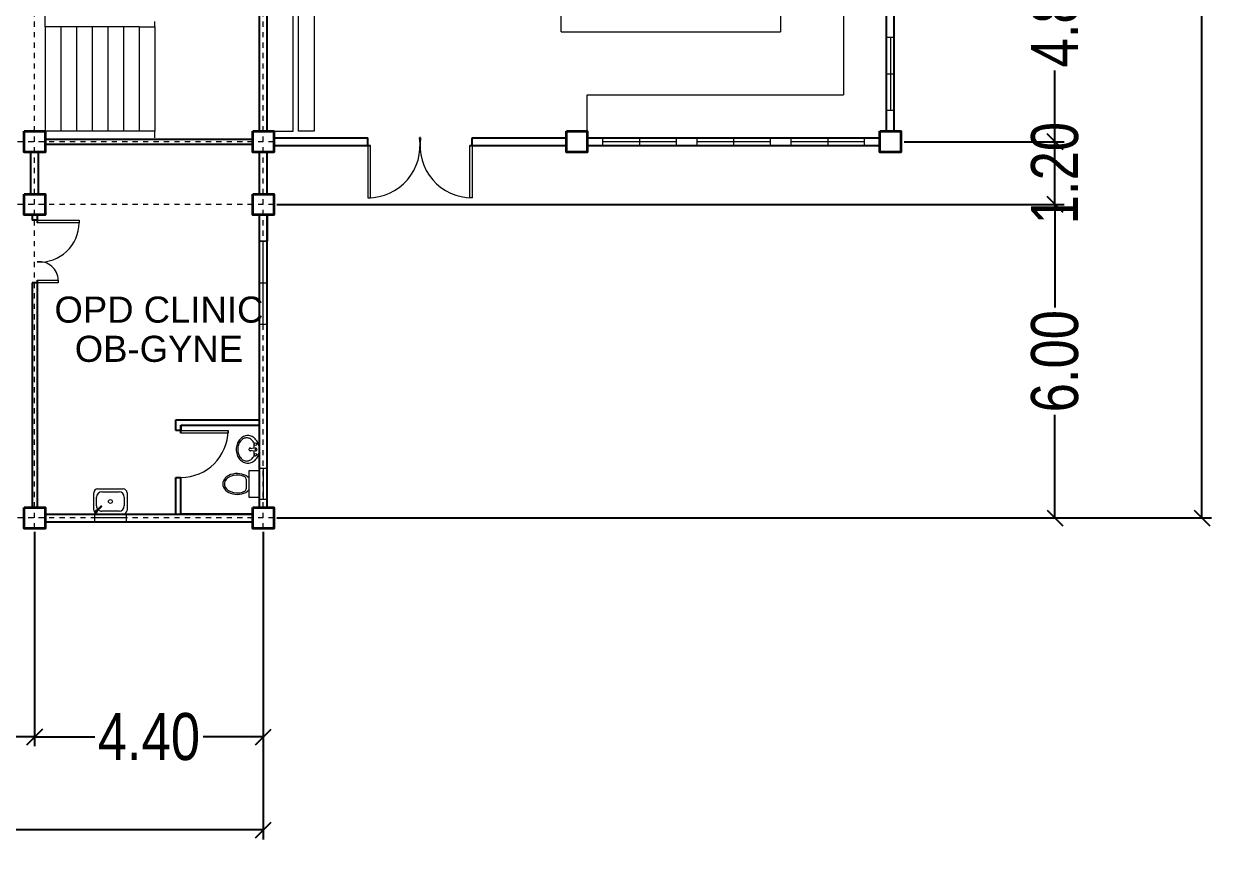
# Model space of a CAD drawing. Header units: millimetres. Extents: x 63005 to 126950, y 36019 to 74749.
# Drawn here: x 63105.57 to 63128.7, y 36294.28 to 36310.3 of the extents above; entities that cross this region are included whole.
import ezdxf

# ---------------------------------------------------------------- set-up
doc = ezdxf.new("R2010")
doc.units = ezdxf.units.MM
doc.header["$LTSCALE"] = 0.04
doc.linetypes.add('PHANTOM', pattern=[2.5, 1.25, -0.25, 0.25, -0.25, 0.25, -0.25])
doc.styles.get("Standard").update_dxf_attribs({"font": 'arial.ttf', "width": 0.8})
doc.styles.add('SWISSLT175', font='swissl.ttf', dxfattribs={"height": 0.175})
doc.dimstyles.new('dimension', dxfattribs={"dimtxt": 0.9, "dimasz": 0.3, "dimexe": 0.18, "dimexo": 0.0625, "dimgap": 0.09, "dimtad": 0, "dimzin": 0, "dimdsep": 46, "dimtxsty": 'Standard', "dimblk": 'OBLIQUE', "dimcen": 0.09, "dimclrd": 256, "dimclre": 256, "dimclrt": 256, "dimadec": 0, "dimazin": 0, "dimtfac": 1, "dimtofl": 0, "dimtmove": 0, "dimatfit": 3, "dimldrblk": 'OBLIQUE', "dimfxl": 1, "dimtolj": 1, "dimtzin": 0, "dimarcsym": 0})

# ---------------------------------------------------------------- blocks, each defined once
blk = doc.blocks.new('_Oblique')
at = {"color": 0, "linetype": 'ByBlock', "lineweight": -2}
blk.add_line((-0.5, -0.5), (0.5, 0.5), dxfattribs=at)
blk = doc.blocks.new('*D95')
at = {"lineweight": -2, "transparency": 16777216}
for p, q in [((63122.41, 36312.848), (63125.476, 36312.848)), ((63125.296, 36312.848), (63125.296, 36311.486)), ((63125.296, 36308.048), (63125.296, 36309.409)), ((63122.41, 36308.048), (63125.476, 36308.048))]:
    blk.add_line(p, q, dxfattribs=at)
at = {"layer": 'Defpoints', "color": 0, "lineweight": 25, "transparency": 16777216}
for p in [(63122.348, 36312.848), (63122.348, 36308.048), (63125.296, 36308.048)]:
    blk.add_point(p, dxfattribs=at)
at = {"lineweight": -2, "transparency": 16777216, "xscale": 0.3, "yscale": 0.3, "zscale": 0.3}
for p, rotation in [((63125.296, 36312.848), 90), ((63125.296, 36308.048), 270)]:
    blk.add_blockref('_Oblique', p, dxfattribs=dict(at, rotation=rotation))
at = {"lineweight": 5, "transparency": 16777216, "insert": (63125.296, 36310.448), "char_height": 0.9, "attachment_point": 5, "rotation": 90}
blk.add_mtext('\\A1;4.80', dxfattribs=at)
blk = doc.blocks.new('*D96')
at = {"lineweight": -2, "transparency": 16777216}
for p, q in [((63122.473, 36308.048), (63125.476, 36308.048)), ((63125.296, 36306.846), (63125.296, 36308.048)), ((63110.41, 36306.846), (63125.476, 36306.846))]:
    blk.add_line(p, q, dxfattribs=at)
at = {"layer": 'Defpoints', "color": 0, "lineweight": 25, "transparency": 16777216}
for p in [(63122.41, 36308.048), (63125.296, 36308.048), (63110.348, 36306.846)]:
    blk.add_point(p, dxfattribs=at)
at = {"lineweight": -2, "transparency": 16777216, "xscale": 0.3, "yscale": 0.3, "zscale": 0.3}
for p, rotation in [((63125.296, 36308.048), 90), ((63125.296, 36306.846), 270)]:
    blk.add_blockref('_Oblique', p, dxfattribs=dict(at, rotation=rotation))
at = {"lineweight": 5, "transparency": 16777216, "insert": (63125.296, 36307.447), "char_height": 0.9, "attachment_point": 5, "rotation": 90}
blk.add_mtext('\\A1;1.20', dxfattribs=at)
blk = doc.blocks.new('*D97')
at = {"lineweight": -2, "transparency": 16777216}
for p, q in [((63110.41, 36306.846), (63125.476, 36306.846)), ((63125.296, 36306.846), (63125.296, 36304.872)), ((63125.296, 36300.846), (63125.296, 36302.82)), ((63110.41, 36300.846), (63125.476, 36300.846))]:
    blk.add_line(p, q, dxfattribs=at)
at = {"layer": 'Defpoints', "color": 0, "lineweight": 25, "transparency": 16777216}
for p in [(63110.348, 36306.846), (63110.348, 36300.846), (63125.296, 36300.846)]:
    blk.add_point(p, dxfattribs=at)
at = {"lineweight": -2, "transparency": 16777216, "xscale": 0.3, "yscale": 0.3, "zscale": 0.3}
for p, rotation in [((63125.296, 36306.846), 90), ((63125.296, 36300.846), 270)]:
    blk.add_blockref('_Oblique', p, dxfattribs=dict(at, rotation=rotation))
at = {"lineweight": 5, "transparency": 16777216, "insert": (63125.296, 36303.846), "char_height": 0.9, "attachment_point": 5, "rotation": 90}
blk.add_mtext('\\A1;6.00', dxfattribs=at)
blk = doc.blocks.new('*D98')
at = {"lineweight": -2, "transparency": 16777216}
for p, q in [((63110.41, 36341.624), (63128.29, 36341.624)), ((63128.11, 36341.624), (63128.11, 36322.553)), ((63128.11, 36300.846), (63128.11, 36319.917)), ((63110.41, 36300.846), (63128.29, 36300.846))]:
    blk.add_line(p, q, dxfattribs=at)
at = {"layer": 'Defpoints', "color": 0, "lineweight": 25, "transparency": 16777216}
for p in [(63110.348, 36341.624), (63110.348, 36300.846), (63128.11, 36300.846)]:
    blk.add_point(p, dxfattribs=at)
at = {"lineweight": -2, "transparency": 16777216, "xscale": 0.3, "yscale": 0.3, "zscale": 0.3}
for p, rotation in [((63128.11, 36341.624), 90), ((63128.11, 36300.846), 270)]:
    blk.add_blockref('_Oblique', p, dxfattribs=dict(at, rotation=rotation))
at = {"lineweight": 5, "transparency": 16777216, "insert": (63128.11, 36321.235), "char_height": 0.9, "attachment_point": 5, "rotation": 90}
blk.add_mtext('\\A1;40.80', dxfattribs=at)
blk = doc.blocks.new('*D119')
at = {"lineweight": -2, "transparency": 16777216}
for p, q in [((63102.348, 36300.583), (63102.348, 36296.475)), ((63105.773, 36300.583), (63105.773, 36296.475)), ((63102.348, 36296.655), (63103.037, 36296.655)), ((63105.773, 36296.655), (63105.084, 36296.655))]:
    blk.add_line(p, q, dxfattribs=at)
at = {"layer": 'Defpoints', "color": 0, "lineweight": 25, "transparency": 16777216}
for p in [(63102.348, 36300.646), (63105.773, 36300.646), (63105.773, 36296.655)]:
    blk.add_point(p, dxfattribs=at)
at = {"lineweight": -2, "transparency": 16777216, "xscale": 0.3, "yscale": 0.3, "zscale": 0.3, "rotation": 180}
blk.add_blockref('_Oblique', (63102.348, 36296.655), dxfattribs=at)
at = {"lineweight": -2, "transparency": 16777216, "xscale": 0.3, "yscale": 0.3, "zscale": 0.3}
blk.add_blockref('_Oblique', (63105.773, 36296.655), dxfattribs=at)
at = {"lineweight": 5, "transparency": 16777216, "insert": (63104.06, 36296.655), "char_height": 0.9, "attachment_point": 5}
blk.add_mtext('\\A1;3.20', dxfattribs=at)
blk = doc.blocks.new('*D120')
at = {"lineweight": -2, "transparency": 16777216}
for p, q in [((63105.773, 36300.583), (63105.773, 36296.475)), ((63110.148, 36300.583), (63110.148, 36296.475)), ((63105.773, 36296.655), (63106.922, 36296.655)), ((63110.148, 36296.655), (63108.999, 36296.655))]:
    blk.add_line(p, q, dxfattribs=at)
at = {"layer": 'Defpoints', "color": 0, "lineweight": 25, "transparency": 16777216}
for p in [(63105.773, 36300.646), (63110.148, 36300.646), (63110.148, 36296.655)]:
    blk.add_point(p, dxfattribs=at)
at = {"lineweight": -2, "transparency": 16777216, "xscale": 0.3, "yscale": 0.3, "zscale": 0.3, "rotation": 180}
blk.add_blockref('_Oblique', (63105.773, 36296.655), dxfattribs=at)
at = {"lineweight": -2, "transparency": 16777216, "xscale": 0.3, "yscale": 0.3, "zscale": 0.3}
blk.add_blockref('_Oblique', (63110.148, 36296.655), dxfattribs=at)
at = {"lineweight": 5, "transparency": 16777216, "insert": (63107.96, 36296.655), "char_height": 0.9, "attachment_point": 5}
blk.add_mtext('\\A1;4.40', dxfattribs=at)
blk = doc.blocks.new('*D121')
at = {"lineweight": -2, "transparency": 16777216}
for p, q in [((63063.173, 36300.583), (63063.173, 36294.693)), ((63110.148, 36300.583), (63110.148, 36294.693)), ((63063.173, 36294.873), (63085.338, 36294.873)), ((63110.148, 36294.873), (63087.982, 36294.873))]:
    blk.add_line(p, q, dxfattribs=at)
at = {"layer": 'Defpoints', "color": 0, "lineweight": 25, "transparency": 16777216}
for p in [(63063.173, 36300.646), (63110.148, 36300.646), (63110.148, 36294.873)]:
    blk.add_point(p, dxfattribs=at)
at = {"lineweight": -2, "transparency": 16777216, "xscale": 0.3, "yscale": 0.3, "zscale": 0.3, "rotation": 180}
blk.add_blockref('_Oblique', (63063.173, 36294.873), dxfattribs=at)
at = {"lineweight": -2, "transparency": 16777216, "xscale": 0.3, "yscale": 0.3, "zscale": 0.3}
blk.add_blockref('_Oblique', (63110.148, 36294.873), dxfattribs=at)
at = {"lineweight": 5, "transparency": 16777216, "insert": (63086.66, 36294.873), "char_height": 0.9, "attachment_point": 5}
blk.add_mtext('\\A1;46.75', dxfattribs=at)

msp = doc.modelspace()

# ---------------------------------------------------------------- linework, layer by layer
at = {"color": 0, "linetype": 'PHANTOM', "lineweight": 5, "transparency": 33554495}
for p, q in [((63105.773, 36300.646), (63105.773, 36348.821)), ((63110.148, 36300.646), (63110.148, 36348.821)), ((63110.348, 36308.048), (63040.974, 36308.045)), ((63110.348, 36306.846), (63044.973, 36306.843)), ((63110.348, 36300.846), (63040.973, 36300.843))]:
    msp.add_line(p, q, dxfattribs=at)
at = {"color": 0, "lineweight": 9}
for p, q in [((63120.048, 36313.948), (63120.048, 36310.148)), ((63105.973, 36310.248), (63105.973, 36312.648)), ((63110.723, 36308.248), (63110.723, 36312.648)), ((63110.823, 36308.248), (63110.823, 36312.648)), ((63111.123, 36312.648), (63111.123, 36308.248)), ((63121.248, 36312.648), (63121.248, 36308.948)), ((63115.848, 36310.148), (63115.848, 36310.948)), ((63107.773, 36310.248), (63105.973, 36310.248)), ((63105.973, 36310.248), (63105.973, 36308.248)), ((63106.273, 36310.248), (63106.273, 36308.248)), ((63106.573, 36310.248), (63106.573, 36308.248)), ((63106.873, 36310.248), (63106.873, 36308.248)), ((63107.173, 36310.248), (63107.173, 36308.248)), ((63107.473, 36310.248), (63107.473, 36308.248)), ((63107.773, 36310.248), (63107.773, 36308.248)), ((63107.773, 36310.248), (63108.073, 36310.248)), ((63108.073, 36310.248), (63108.073, 36310.348)), ((63108.073, 36310.248), (63108.073, 36308.248)), ((63115.848, 36310.148), (63120.048, 36310.148)), ((63122.073, 36310.048), (63122.223, 36310.048)), ((63122.148, 36310.048), (63122.148, 36308.648)), ((63122.073, 36309.348), (63122.223, 36309.348)), ((63116.348, 36308.248), (63116.348, 36308.948)), ((63116.348, 36308.948), (63121.248, 36308.948)), ((63122.223, 36308.648), (63122.073, 36308.648)), ((63108.073, 36308.248), (63105.973, 36308.248)), ((63108.073, 36308.123), (63108.073, 36308.248)), ((63110.223, 36308.248), (63110.723, 36308.248)), ((63111.123, 36308.248), (63110.823, 36308.248)), ((63116.648, 36307.973), (63116.648, 36308.123)), ((63118.048, 36308.048), (63116.648, 36308.048)), ((63117.348, 36308.123), (63117.348, 36307.973)), ((63118.048, 36308.123), (63118.048, 36307.973)), ((63118.048, 36308.123), (63118.448, 36308.123)), ((63118.448, 36307.973), (63118.448, 36308.123)), ((63119.848, 36308.048), (63118.448, 36308.048)), ((63119.148, 36308.123), (63119.148, 36307.973)), ((63119.848, 36308.123), (63119.848, 36307.973)), ((63120.248, 36307.973), (63120.248, 36308.123)), ((63121.648, 36308.048), (63120.248, 36308.048)), ((63120.948, 36308.123), (63120.948, 36307.973)), ((63121.648, 36308.123), (63121.648, 36307.973)), ((63110.223, 36306.146), (63110.073, 36306.146)), ((63110.073, 36306.146), (63110.073, 36305.346)), ((63110.148, 36304.546), (63110.148, 36306.146)), ((63110.073, 36305.346), (63110.223, 36305.346)), ((63110.223, 36305.346), (63110.223, 36304.546)), ((63110.223, 36304.546), (63110.073, 36304.546)), ((63110.073, 36301.196), (63110.073, 36301.796)), ((63110.073, 36301.796), (63110.223, 36301.796)), ((63110.148, 36301.796), (63110.148, 36301.196)), ((63110.223, 36301.196), (63110.073, 36301.196)), ((63106.923, 36300.771), (63106.923, 36300.921)), ((63106.923, 36300.921), (63107.523, 36300.921)), ((63107.523, 36300.846), (63106.923, 36300.846)), ((63107.523, 36300.921), (63107.523, 36300.771))]:
    msp.add_line(p, q, dxfattribs=at)
at = {"color": 4, "lineweight": 25}
for p, q in [((63110.073, 36308.248), (63110.073, 36312.648)), ((63110.223, 36308.248), (63110.223, 36312.648)), ((63122.073, 36308.248), (63122.073, 36312.648)), ((63122.223, 36308.248), (63122.223, 36312.648)), ((63105.973, 36308.098), (63109.948, 36308.098)), ((63105.973, 36307.998), (63109.948, 36307.998)), ((63110.348, 36308.123), (63112.148, 36308.123)), ((63110.348, 36307.973), (63112.198, 36307.973)), ((63112.148, 36307.973), (63112.148, 36308.123)), ((63114.098, 36307.973), (63115.948, 36307.973)), ((63114.148, 36308.123), (63115.948, 36308.123)), ((63114.148, 36307.973), (63114.148, 36308.123)), ((63116.348, 36308.123), (63121.948, 36308.123)), ((63116.348, 36307.973), (63121.948, 36307.973)), ((63105.698, 36307.046), (63105.698, 36307.848)), ((63105.848, 36307.046), (63105.848, 36307.848)), ((63110.073, 36307.046), (63110.073, 36307.848)), ((63110.223, 36307.046), (63110.223, 36307.848)), ((63105.723, 36306.646), (63105.723, 36306.546)), ((63105.823, 36306.546), (63105.723, 36306.546)), ((63105.823, 36306.646), (63105.823, 36306.496)), ((63105.823, 36306.646), (63105.823, 36306.546)), ((63110.073, 36301.046), (63110.073, 36306.646)), ((63110.223, 36301.046), (63110.223, 36306.646)), ((63110.223, 36306.646), (63110.223, 36306.146)), ((63105.823, 36305.396), (63105.823, 36301.046)), ((63105.723, 36305.346), (63105.723, 36301.046)), ((63105.823, 36305.346), (63105.723, 36305.346)), ((63108.473, 36302.521), (63108.473, 36302.721)), ((63108.473, 36302.721), (63110.073, 36302.721)), ((63108.573, 36302.471), (63108.573, 36302.621)), ((63108.573, 36302.621), (63110.073, 36302.621)), ((63108.573, 36302.621), (63108.573, 36302.521)), ((63108.573, 36302.521), (63108.473, 36302.521)), ((63108.473, 36300.921), (63108.473, 36301.621)), ((63108.473, 36301.621), (63108.573, 36301.621)), ((63108.573, 36300.921), (63108.573, 36301.621)), ((63105.973, 36300.921), (63109.948, 36300.921)), ((63105.973, 36300.771), (63109.948, 36300.771)), ((63109.948, 36300.921), (63108.573, 36300.921))]:
    msp.add_line(p, q, dxfattribs=at)
at = {"color": 1, "lineweight": 13}
for p, q in [((63112.148, 36307.973), (63112.148, 36306.973)), ((63112.198, 36306.973), (63112.198, 36307.973)), ((63114.098, 36306.973), (63114.098, 36307.973)), ((63114.148, 36307.973), (63114.148, 36306.973)), ((63112.148, 36306.973), (63112.198, 36306.973)), ((63114.148, 36306.973), (63114.098, 36306.973)), ((63108.573, 36302.521), (63109.473, 36302.521)), ((63109.473, 36302.471), (63108.573, 36302.471)), ((63109.473, 36302.521), (63109.473, 36302.471))]:
    msp.add_line(p, q, dxfattribs=at)
at = {"color": 0, "lineweight": -2}
for p, q in [((63113.136, 36308.123), (63113.159, 36308.123)), ((63113.159, 36308.123), (63113.136, 36308.123)), ((63110.223, 36301.046), (63110.223, 36301.196))]:
    msp.add_line(p, q, dxfattribs=at)
at = {"lineweight": 9}
for p, q in [((63109.875, 36302.172), (63109.997, 36302.185)), ((63109.875, 36302.143), (63109.997, 36302.129)), ((63110.073, 36301.746), (63109.873, 36301.746)), ((63109.873, 36301.746), (63109.873, 36301.246)), ((63110.073, 36301.246), (63110.073, 36301.746)), ((63109.823, 36301.586), (63109.823, 36301.405)), ((63109.873, 36301.246), (63110.073, 36301.246))]:
    msp.add_line(p, q, dxfattribs=at)
at = {"lineweight": 9, "ltscale": 0.4}
for p, q in [((63106.903, 36300.996), (63106.903, 36301.326)), ((63106.958, 36301.076), (63106.958, 36301.246)), ((63106.978, 36301.401), (63107.468, 36301.401)), ((63107.058, 36301.346), (63107.388, 36301.346)), ((63107.488, 36301.246), (63107.488, 36301.076)), ((63107.543, 36301.326), (63107.543, 36300.996)), ((63106.95, 36300.98), (63107.041, 36301.071)), ((63106.962, 36300.968), (63107.053, 36301.059)), ((63107.468, 36300.921), (63106.978, 36300.921)), ((63107.388, 36300.976), (63107.058, 36300.976))]:
    msp.add_line(p, q, dxfattribs=at)
at = {"lineweight": 9}
for points in [[(63122.073, 36310.048), (63122.223, 36310.048), (63122.223, 36308.648), (63122.073, 36308.648)], [(63116.648, 36308.123), (63118.048, 36308.123), (63118.048, 36307.973), (63116.648, 36307.973)], [(63118.448, 36308.123), (63119.848, 36308.123), (63119.848, 36307.973), (63118.448, 36307.973)], [(63120.248, 36308.123), (63121.648, 36308.123), (63121.648, 36307.973), (63120.248, 36307.973)], [(63110.073, 36306.146), (63110.223, 36306.146), (63110.223, 36304.546), (63110.073, 36304.546)], [(63110.073, 36301.796), (63110.223, 36301.796), (63110.223, 36301.196), (63110.073, 36301.196)], [(63106.923, 36300.921), (63107.523, 36300.921), (63107.523, 36300.771), (63106.923, 36300.771)]]:
    msp.add_lwpolyline(points, close=True, dxfattribs=at)
at = {"color": 4, "lineweight": 35}
for points in [[(63105.573, 36308.248), (63105.973, 36308.248), (63105.973, 36307.848), (63105.573, 36307.848)], [(63109.948, 36308.248), (63110.348, 36308.248), (63110.348, 36307.848), (63109.948, 36307.848)], [(63115.948, 36308.248), (63116.348, 36308.248), (63116.348, 36307.848), (63115.948, 36307.848)], [(63121.948, 36308.248), (63122.348, 36308.248), (63122.348, 36307.848), (63121.948, 36307.848)], [(63105.573, 36307.046), (63105.973, 36307.046), (63105.973, 36306.646), (63105.573, 36306.646)], [(63109.948, 36307.046), (63110.348, 36307.046), (63110.348, 36306.646), (63109.948, 36306.646)], [(63105.573, 36301.046), (63105.973, 36301.046), (63105.973, 36300.646), (63105.573, 36300.646)], [(63109.948, 36301.046), (63110.348, 36301.046), (63110.348, 36300.646), (63109.948, 36300.646)]]:
    msp.add_lwpolyline(points, close=True, dxfattribs=at)
at = {"color": 1, "lineweight": 13, "ltscale": 0.03}
for points in [[(63105.823, 36306.496), (63105.823, 36306.546), (63106.623, 36306.546), (63106.623, 36306.496)], [(63105.823, 36305.346), (63105.823, 36305.396), (63106.223, 36305.396), (63106.223, 36305.346)]]:
    msp.add_lwpolyline(points, close=True, dxfattribs=at)
at = {"lineweight": 9}
for points in [[(63109.831, 36302.38, 0.124838), (63109.768, 36302.364, 0.105788), (63109.71, 36302.314, 0.086697), (63109.674, 36302.245, 0.076776), (63109.661, 36302.157, 0.076776), (63109.674, 36302.07, 0.086697), (63109.71, 36302, 0.105788), (63109.768, 36301.951, 0.124838), (63109.831, 36301.935, 0.124838), (63109.893, 36301.951, 0.105788), (63109.951, 36302, 0.040067), (63109.971, 36302.031), (63109.971, 36302.133, 0.040067)], [(63109.971, 36302.182), (63109.971, 36302.284, 0.040067), (63109.951, 36302.314, 0.105788), (63109.893, 36302.364, 0.124838), (63109.831, 36302.38, 0.124838)]]:
    msp.add_lwpolyline(points, format="xyb", dxfattribs=at)
for centre, radius in [((63110, 36302.259), 0.0255), ((63110.006, 36302.157), 0.0095), ((63110, 36302.056), 0.0255)]:
    msp.add_circle(centre, radius, dxfattribs=at)
at = {"lineweight": 9, "ltscale": 0.4}
msp.add_circle((63107.223, 36301.161), 0.0375, dxfattribs=at)
at = {"color": 1, "lineweight": 13}
for centre, radius, start, end in [((63112.148, 36307.973), 1, 270, 8.6269), ((63114.148, 36307.973), 1, 171.3731, 270), ((63108.573, 36302.521), 0.9, 270, 0)]:
    msp.add_arc(centre, radius, start, end, dxfattribs=at)
at = {"color": 1, "lineweight": 13, "ltscale": 0.03}
for centre, radius, start, end in [((63105.871, 36306.496), 0.752, 266.3048, 0), ((63105.87, 36305.396), 0.353, 0, 97.6281)]:
    msp.add_arc(centre, radius, start, end, dxfattribs=at)
at = {"lineweight": 9}
for centre, radius, start, end in [((63109.871, 36302.198), 0.228, 116.4127, 140.1732), ((63109.852, 36302.237), 0.185, 90, 116.4127), ((63109.852, 36302.237), 0.185, 63.5873, 90), ((63109.833, 36302.198), 0.228, 39.8268, 63.5873), ((63109.948, 36302.157), 0.317, 160.9431, 180), ((63109.948, 36302.157), 0.317, 180, 199.0569), ((63109.901, 36302.173), 0.267, 140.1732, 160.9431), ((63109.898, 36302.157), 0.025, 161.3793, 198.6207), ((63109.969, 36302.157), 0.0948, 171.2026, 188.7974), ((63109.898, 36302.157), 0.025, 48.7978, 143.6932), ((63110, 36302.157), 0.028, 263.7545, 96.2455), ((63109.803, 36302.173), 0.267, 19.0569, 39.8268), ((63109.756, 36302.157), 0.317, 0, 19.0569), ((63109.756, 36302.157), 0.317, 340.9431, 0), ((63109.901, 36302.141), 0.267, 199.0569, 219.8268), ((63109.871, 36302.116), 0.228, 219.8268, 243.5873), ((63109.898, 36302.157), 0.025, 216.3068, 311.2022), ((63109.833, 36302.116), 0.228, 296.4127, 320.1732), ((63109.803, 36302.141), 0.267, 320.1732, 340.9431), ((63109.852, 36302.078), 0.185, 243.5873, 270), ((63109.852, 36302.078), 0.185, 270, 296.4127), ((63109.773, 36301.586), 0.05, 0, 61.8499), ((63109.773, 36301.405), 0.05, 298.0084, 360)]:
    msp.add_arc(centre, radius, start, end, dxfattribs=at)
at = {"lineweight": 9, "ltscale": 0.4}
for centre, radius, start, end in [((63106.978, 36301.326), 0.075, 90, 180), ((63107.058, 36301.246), 0.1, 90, 180), ((63107.388, 36301.246), 0.1, 0, 90), ((63107.468, 36301.326), 0.075, 0, 90), ((63106.978, 36300.996), 0.075, 180, 270), ((63106.956, 36300.974), 0.0217, 68.7565, 21.2435), ((63107.058, 36301.076), 0.1, 180, 219.9868), ((63107.058, 36301.076), 0.1, 230.0132, 270), ((63107.047, 36301.065), 0.00874, 315, 135), ((63107.388, 36301.076), 0.1, 270, 0), ((63107.468, 36300.996), 0.075, 270, 0), ((63106.956, 36300.974), 0.0145, 82.0499, 7.9501), ((63106.956, 36300.974), 0.00874, 135, 315)]:
    msp.add_arc(centre, radius, start, end, dxfattribs=at)
at = {"lineweight": 9}
msp.add_ellipse((63109.648, 36301.496), major_axis=(0.275, 0), ratio=0.727273, start_param=0.612555, end_param=5.670631, dxfattribs=at)
msp.add_open_spline([(63109.796, 36301.63), (63109.78, 36301.639), (63109.762, 36301.647), (63109.671, 36301.674), (63109.583, 36301.668), (63109.452, 36301.611), (63109.41, 36301.561), (63109.397, 36301.462), (63109.423, 36301.41), (63109.534, 36301.336), (63109.618, 36301.318), (63109.732, 36301.334), (63109.767, 36301.345), (63109.796, 36301.361)], degree=3, knots=[0.937253, 0.937253, 0.937253, 0.937253, 1.185372, 1.185372, 2.113864, 2.113864, 3.042356, 3.042356, 3.970847, 3.970847, 4.899339, 4.899339, 5.346062, 5.346062, 5.346062, 5.346062], dxfattribs=at)

# ---------------------------------------------------------------- texts
at = {"color": 0, "lineweight": -2, "ltscale": 0.4, "insert": (63108.151, 36304.455), "char_height": 0.5, "attachment_point": 5, "line_spacing_factor": 0.9, "style": 'SWISSLT175'}
msp.add_mtext('OPD CLINIC\\POB-GYNE', dxfattribs=at)

# ---------------------------------------------------------------- dimensions: what is measured, and where the dimension line sits
at = {"color": 0, "lineweight": 5, "transparency": 33554559}
dim = msp.add_linear_dim(base=(63128.11, 36300.846), p1=(63110.348, 36341.624), p2=(63110.348, 36300.846), angle=90, text='40.80', dimstyle='dimension', dxfattribs=at)
dim.commit()
dim.dimension.update_dxf_attribs({"geometry": '*D98', "text_midpoint": (63128.11, 36321.235)})
dim = msp.add_linear_dim(base=(63125.296, 36308.048), p1=(63122.348, 36312.848), p2=(63122.348, 36308.048), angle=90, dimstyle='dimension', override={"dimtmove": 1}, dxfattribs=at)
dim.commit()
dim.dimension.update_dxf_attribs({"geometry": '*D95', "text_midpoint": (63125.296, 36310.448)})
dim = msp.add_linear_dim(base=(63125.296, 36308.048), p1=(63110.348, 36306.846), p2=(63122.41, 36308.048), angle=90, dimstyle='dimension', dxfattribs=at)
dim.commit()
dim.dimension.update_dxf_attribs({"geometry": '*D96', "text_midpoint": (63125.296, 36307.447), "dimtype": 160})
dim = msp.add_linear_dim(base=(63125.296, 36300.846), p1=(63110.348, 36306.846), p2=(63110.348, 36300.846), angle=90, dimstyle='dimension', dxfattribs=at)
dim.commit()
dim.dimension.update_dxf_attribs({"geometry": '*D97', "text_midpoint": (63125.296, 36303.846)})
dim = msp.add_linear_dim(base=(63110.148, 36294.873), p1=(63063.173, 36300.646), p2=(63110.148, 36300.646), text='46.75', dimstyle='dimension', dxfattribs=at)
dim.commit()
dim.dimension.update_dxf_attribs({"geometry": '*D121', "text_midpoint": (63086.66, 36294.873)})
for base, p1, p2, text, picture, middle in [((63105.773, 36296.655), (63102.348, 36300.646), (63105.773, 36300.646), '3.20', '*D119', (63104.06, 36296.655)), ((63110.148, 36296.655), (63105.773, 36300.646), (63110.148, 36300.646), '4.40', '*D120', (63107.96, 36296.655))]:
    dim = msp.add_linear_dim(base=base, p1=p1, p2=p2, text=text, dimstyle='dimension', override={"dimtmove": 1}, dxfattribs=at)
    dim.commit()
    dim.dimension.update_dxf_attribs({"geometry": picture, "text_midpoint": middle})

doc.saveas('drawing.dxf')
